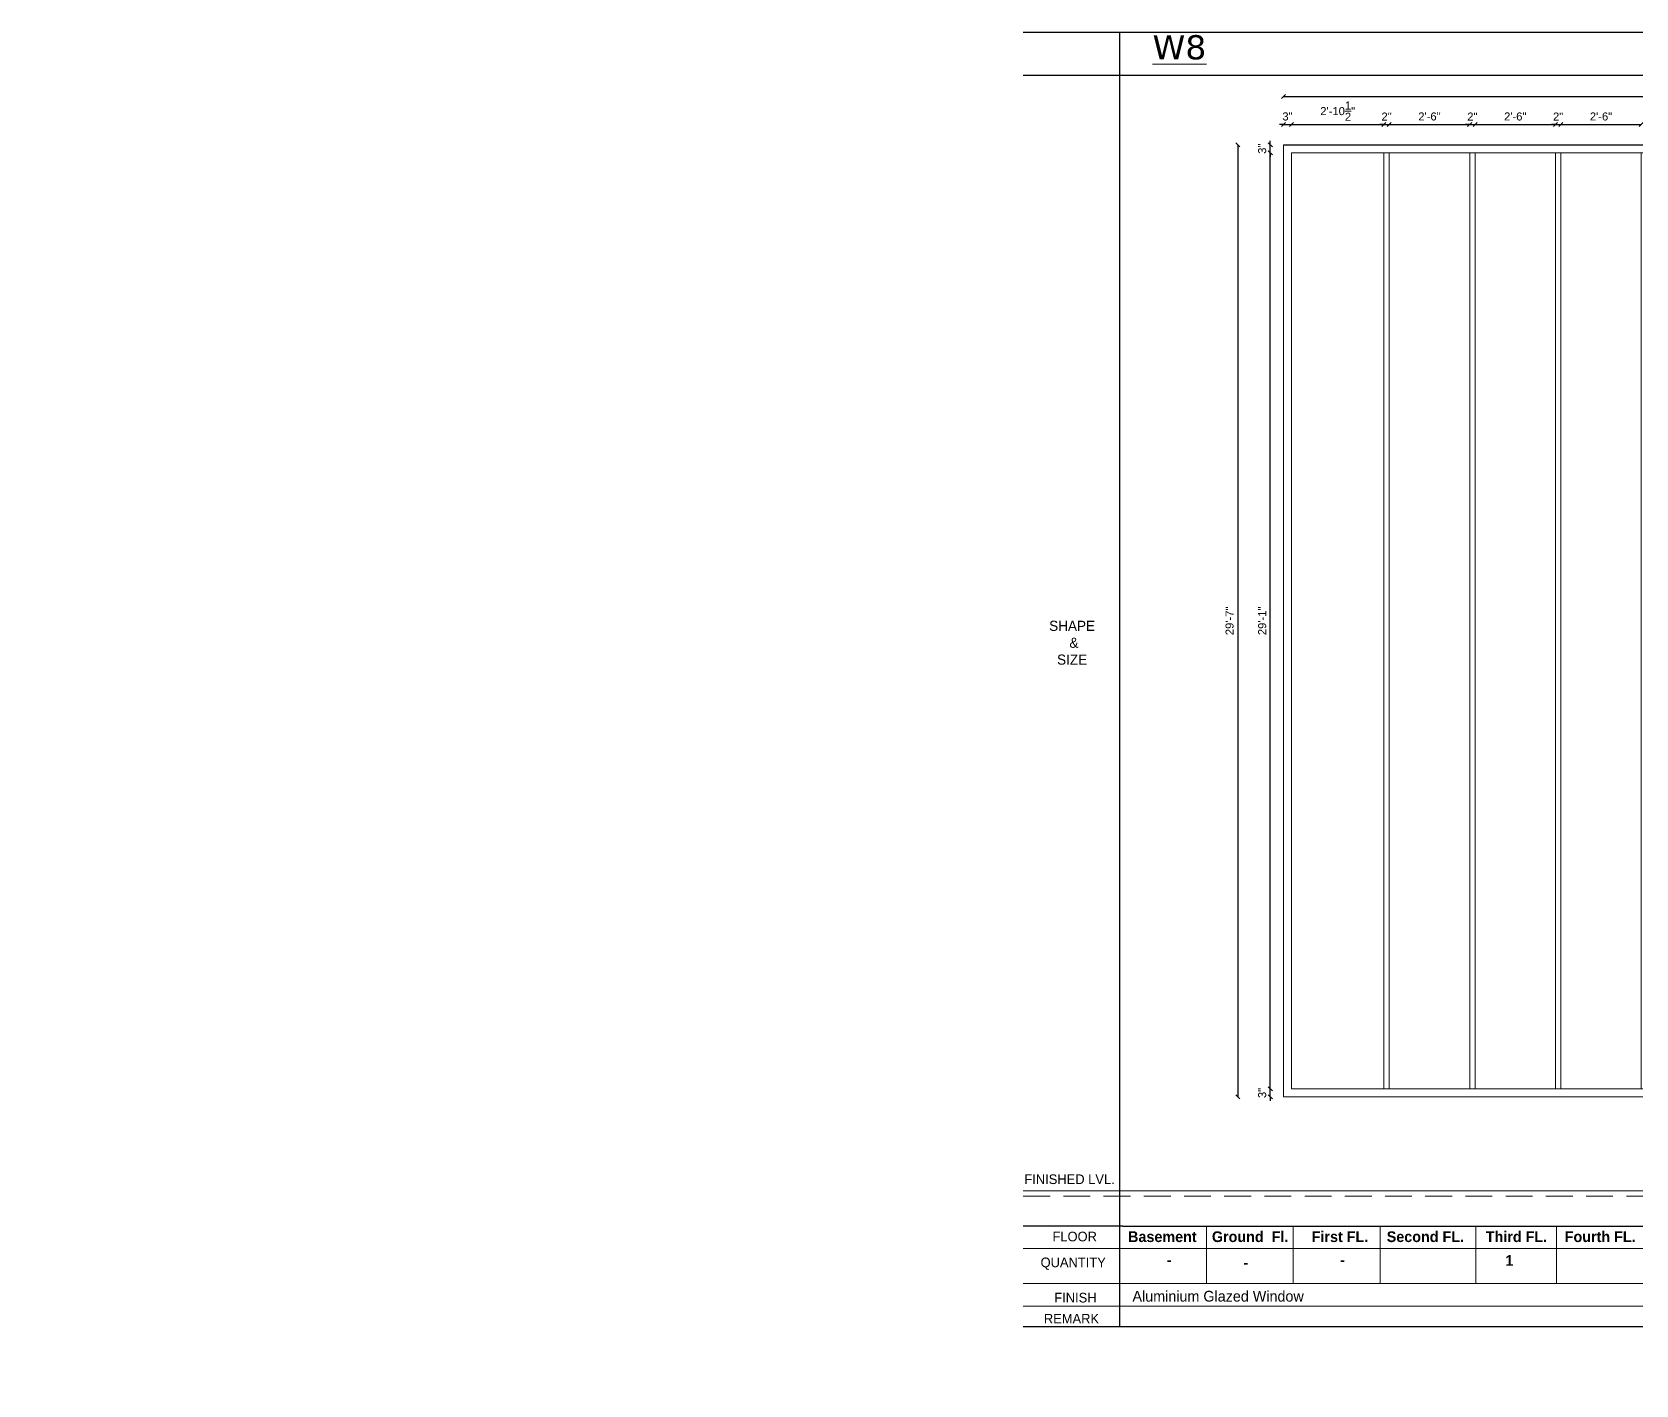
# Model space of a CAD drawing. Header units: inches. Extents: x 10755 to 33653, y -10992 to 10708.
# Drawn here: x 25875 to 26473, y 7140 to 7645 of the extents above; entities that cross this region are included whole.
import ezdxf

# ---------------------------------------------------------------- set-up
doc = ezdxf.new("R2010")
doc.units = ezdxf.units.IN
doc.header["$MEASUREMENT"] = 0
doc.linetypes.add('DASHED', pattern=[0.75, 0.5, -0.25])
for name, color, linetype, lineweight in [('dim', 6, 'Continuous', 13), ('Dimention', 4, 'Continuous', 15), ('ELE 2', 3, 'Continuous', 9), ('elevation1', 230, 'Continuous', 13), ('elevation3', 122, 'Continuous', 25), ('hatch3', 43, 'Continuous', 5), ('PLASTER', 50, 'Continuous', 9), ('Text', 150, 'Continuous', 18), ('wall', 1, 'Continuous', 35)]:
    doc.layers.add(name, color=color, linetype=linetype, lineweight=lineweight)
doc.layers.add('ele 3', color=6, linetype='Continuous')
doc.layers.add('text 100', color=4, linetype='Continuous')
doc.styles.add('ordinary', font='arial.ttf')
doc.styles.add('SCALE 50', font='GOTHIC.TTF', dxfattribs={"height": 100})
doc.styles.get("Standard").update_dxf_attribs({"font": 'arial.ttf'})
doc.dimstyles.new('Copy(2) of 96', dxfattribs={"dimtxt": 3, "dimasz": 1.5, "dimexe": 0.5, "dimexo": 0.5, "dimgap": 1.5, "dimtad": 1, "dimdec": 1, "dimzin": 11, "dimdsep": 46, "dimlunit": 4, "dimtxsty": 'ordinary', "dimblk": 'OBLIQUE', "dimcen": 0.09, "dimse1": 1, "dimse2": 1, "dimclrt": 7, "dimazin": 0, "dimtfac": 1, "dimtdec": 1, "dimtix": 1, "dimtmove": 2, "dimatfit": 3, "dimldrblk": 'leader', "dimfxl": 0.5, "dimfxlon": 1, "dimtolj": 1, "dimtzin": 0, "dimarcsym": 0})
doc.dimstyles.new('S8', dxfattribs={"dimscale": 8, "dimtxt": 1, "dimasz": 0.5, "dimexe": 0.5, "dimexo": 0.5, "dimgap": 0.25, "dimtad": 1, "dimzin": 3, "dimdsep": 46, "dimlunit": 4, "dimtxsty": 'Standard', "dimblk": 'ARCHTICK', "dimcen": 0, "dimclrd": 256, "dimclre": 256, "dimclrt": 6, "dimadec": 0, "dimazin": 0, "dimtfac": 0.5, "dimtix": 1, "dimtmove": 1, "dimatfit": 3, "dimfxl": 0.5, "dimfxlon": 1, "dimfrac": 1, "dimtolj": 1, "dimtzin": 0, "dimarcsym": 1})

# ---------------------------------------------------------------- blocks, each defined once
blk = doc.blocks.new('w9')
at = {"layer": 'elevation1', "linetype": 'Continuous', "ltscale": 30}
for p, q in [((26900.8, 7102.39), (26900.8, 7451.63)), ((26902.8, 7102.39), (26902.8, 7451.63)), ((26932.8, 7102.39), (26932.8, 7451.63)), ((26934.8, 7102.39), (26934.8, 7451.63)), ((26964.8, 7102.39), (26964.8, 7451.63)), ((26966.8, 7102.39), (26966.8, 7451.63)), ((26996.8, 7102.39), (26996.8, 7451.63)), ((26998.8, 7102.39), (26998.8, 7451.63)), ((27028.8, 7102.39), (27028.8, 7451.63)), ((27030.8, 7102.39), (27030.8, 7451.63)), ((27060.8, 7102.39), (27060.8, 7451.63)), ((27062.8, 7102.39), (27062.8, 7451.63)), ((27092.8, 7102.39), (27092.8, 7451.63)), ((27094.8, 7102.39), (27094.8, 7451.63)), ((27124.8, 7102.39), (27124.8, 7451.63)), ((27126.8, 7102.39), (27126.8, 7451.63))]:
    blk.add_line(p, q, dxfattribs=at)
for points in [[(26863.32, 7454.63), (27164.27, 7454.63), (27164.27, 7099.39), (26863.32, 7099.39)], [(26866.32, 7451.63), (27161.27, 7451.63), (27161.27, 7102.39), (26866.32, 7102.39)]]:
    blk.add_lwpolyline(points, close=True, dxfattribs=at)
at = {"layer": 'elevation3', "linetype": 'Continuous', "ltscale": 30}
blk.add_line((26863.32, 7454.63), (27164.27, 7454.63), dxfattribs=at)
blk = doc.blocks.new('_Oblique')
at = {"layer": 'wall', "color": 0, "lineweight": -2}
blk.add_line((-0.5, -0.5), (0.5, 0.5), dxfattribs=at)
blk = doc.blocks.new('*D3307')
at = {"layer": 'Defpoints', "color": 0, "transparency": 16777216}
for p in [(26336.71, 7250.66), (26341.61, 7247.66), (26344.61, 7250.66)]:
    blk.add_point(p, dxfattribs=at)
at = {"layer": 'Dimention', "color": 0, "lineweight": -2, "transparency": 16777216}
for p, q in [((26336.71, 7250.66), (26336.71, 7252.16)), ((26336.71, 7247.66), (26336.71, 7250.66)), ((26336.71, 7247.66), (26336.71, 7246.16))]:
    blk.add_line(p, q, dxfattribs=at)
at = {"layer": 'Dimention', "color": 0, "lineweight": -2, "transparency": 16777216, "xscale": 1.5, "yscale": 1.5, "zscale": 1.5}
for p, rotation in [((26336.71, 7250.66), 270), ((26336.71, 7247.66), 90)]:
    blk.add_blockref('_Oblique', p, dxfattribs=dict(at, rotation=rotation))
at = {"layer": 'Dimention', "color": 7, "transparency": 16777216, "insert": (26333.68, 7249.16), "char_height": 3, "attachment_point": 5, "rotation": 90, "style": 'ordinary'}
blk.add_mtext('\\A1;3"', dxfattribs=at)
blk = doc.blocks.new('leader')
blk.add_solid([(-1.34, 0.32), (0, 0), (-1.34, -0.32)])
blk = doc.blocks.new('*D3308')
at = {"layer": 'Defpoints', "color": 0, "transparency": 16777216}
for p in [(26336.71, 7599.9), (26344.61, 7599.9), (26344.61, 7250.66)]:
    blk.add_point(p, dxfattribs=at)
at = {"layer": 'Dimention', "color": 0, "lineweight": -2, "transparency": 16777216}
blk.add_line((26336.71, 7250.66), (26336.71, 7599.9), dxfattribs=at)
at = {"layer": 'Dimention', "color": 0, "lineweight": -2, "transparency": 16777216, "xscale": 1.5, "yscale": 1.5, "zscale": 1.5}
for p, rotation in [((26336.71, 7599.9), 90), ((26336.71, 7250.66), 270)]:
    blk.add_blockref('_Oblique', p, dxfattribs=dict(at, rotation=rotation))
at = {"layer": 'Dimention', "color": 7, "transparency": 16777216, "insert": (26333.68, 7425.28), "char_height": 3, "attachment_point": 5, "rotation": 90, "style": 'ordinary'}
blk.add_mtext('\\A1;29\'-1"', dxfattribs=at)
blk = doc.blocks.new('*D3309')
at = {"layer": 'Defpoints', "color": 0, "transparency": 16777216}
for p in [(26336.71, 7602.9), (26341.61, 7602.9), (26344.61, 7599.9)]:
    blk.add_point(p, dxfattribs=at)
at = {"layer": 'Dimention', "color": 0, "lineweight": -2, "transparency": 16777216}
for p, q in [((26336.71, 7602.9), (26336.71, 7604.4)), ((26336.71, 7599.9), (26336.71, 7602.9)), ((26336.71, 7599.9), (26336.71, 7598.4))]:
    blk.add_line(p, q, dxfattribs=at)
at = {"layer": 'Dimention', "color": 0, "lineweight": -2, "transparency": 16777216, "xscale": 1.5, "yscale": 1.5, "zscale": 1.5}
for p, rotation in [((26336.71, 7602.9), 270), ((26336.71, 7599.9), 90)]:
    blk.add_blockref('_Oblique', p, dxfattribs=dict(at, rotation=rotation))
at = {"layer": 'Dimention', "color": 7, "transparency": 16777216, "insert": (26333.68, 7601.4), "char_height": 3, "attachment_point": 5, "rotation": 90, "style": 'ordinary'}
blk.add_mtext('\\A1;3"', dxfattribs=at)
blk = doc.blocks.new('*D3310')
at = {"layer": 'Defpoints', "color": 0, "transparency": 16777216}
for p in [(26341.61, 7602.9), (26324.55, 7247.66), (26341.61, 7247.66)]:
    blk.add_point(p, dxfattribs=at)
at = {"layer": 'Dimention', "color": 0, "lineweight": -2, "transparency": 16777216}
blk.add_line((26324.55, 7602.9), (26324.55, 7247.66), dxfattribs=at)
at = {"layer": 'Dimention', "color": 0, "lineweight": -2, "transparency": 16777216, "xscale": 1.5, "yscale": 1.5, "zscale": 1.5}
for p, rotation in [((26324.55, 7602.9), 90), ((26324.55, 7247.66), 270)]:
    blk.add_blockref('_Oblique', p, dxfattribs=dict(at, rotation=rotation))
at = {"layer": 'Dimention', "color": 7, "transparency": 16777216, "insert": (26321.52, 7425.28), "char_height": 3, "attachment_point": 5, "rotation": 90, "style": 'ordinary'}
blk.add_mtext('\\A1;29\'-7"', dxfattribs=at)
blk = doc.blocks.new('*D3311')
at = {"layer": 'Defpoints', "color": 0, "transparency": 16777216}
for p in [(26344.61, 7610.39), (26341.61, 7602.9), (26344.61, 7599.9)]:
    blk.add_point(p, dxfattribs=at)
at = {"layer": 'Dimention', "color": 0, "lineweight": -2, "transparency": 16777216}
for p, q in [((26341.61, 7610.39), (26340.11, 7610.39)), ((26341.61, 7610.39), (26344.61, 7610.39)), ((26344.61, 7610.39), (26346.11, 7610.39))]:
    blk.add_line(p, q, dxfattribs=at)
at = {"layer": 'Dimention', "color": 0, "lineweight": -2, "transparency": 16777216, "xscale": 1.5, "yscale": 1.5, "zscale": 1.5}
blk.add_blockref('_Oblique', (26341.61, 7610.39), dxfattribs=at)
at = {"layer": 'Dimention', "color": 0, "lineweight": -2, "transparency": 16777216, "xscale": 1.5, "yscale": 1.5, "zscale": 1.5, "rotation": 180}
blk.add_blockref('_Oblique', (26344.61, 7610.39), dxfattribs=at)
at = {"layer": 'Dimention', "color": 7, "transparency": 16777216, "insert": (26343.11, 7613.42), "char_height": 3, "attachment_point": 5, "style": 'ordinary'}
blk.add_mtext('\\A1;3"', dxfattribs=at)
blk = doc.blocks.new('*D3312')
at = {"layer": 'Defpoints', "color": 0, "transparency": 16777216}
for p in [(26379.08, 7610.39), (26344.61, 7599.9), (26379.08, 7599.9)]:
    blk.add_point(p, dxfattribs=at)
at = {"layer": 'Dimention', "color": 0, "lineweight": -2, "transparency": 16777216}
blk.add_line((26344.61, 7610.39), (26379.08, 7610.39), dxfattribs=at)
at = {"layer": 'Dimention', "color": 0, "lineweight": -2, "transparency": 16777216, "xscale": 1.5, "yscale": 1.5, "zscale": 1.5, "rotation": 180}
blk.add_blockref('_Oblique', (26344.61, 7610.39), dxfattribs=at)
at = {"layer": 'Dimention', "color": 0, "lineweight": -2, "transparency": 16777216, "xscale": 1.5, "yscale": 1.5, "zscale": 1.5}
blk.add_blockref('_Oblique', (26379.08, 7610.39), dxfattribs=at)
at = {"layer": 'Dimention', "color": 7, "transparency": 16777216, "insert": (26361.85, 7615.43), "char_height": 3, "attachment_point": 5, "style": 'ordinary'}
blk.add_mtext('\\A1;2\'-10{\\H1.000000x;\\S1/2;}"', dxfattribs=at)
blk = doc.blocks.new('*D3313')
at = {"layer": 'Defpoints', "color": 0, "transparency": 16777216}
for p in [(26381.08, 7610.39), (26379.08, 7599.9), (26381.08, 7599.9)]:
    blk.add_point(p, dxfattribs=at)
at = {"layer": 'Dimention', "color": 0, "lineweight": -2, "transparency": 16777216}
for p, q in [((26379.08, 7610.39), (26377.58, 7610.39)), ((26379.08, 7610.39), (26381.08, 7610.39)), ((26381.08, 7610.39), (26382.58, 7610.39))]:
    blk.add_line(p, q, dxfattribs=at)
at = {"layer": 'Dimention', "color": 0, "lineweight": -2, "transparency": 16777216, "xscale": 1.5, "yscale": 1.5, "zscale": 1.5}
blk.add_blockref('_Oblique', (26379.08, 7610.39), dxfattribs=at)
at = {"layer": 'Dimention', "color": 0, "lineweight": -2, "transparency": 16777216, "xscale": 1.5, "yscale": 1.5, "zscale": 1.5, "rotation": 180}
blk.add_blockref('_Oblique', (26381.08, 7610.39), dxfattribs=at)
at = {"layer": 'Dimention', "color": 7, "transparency": 16777216, "insert": (26380.08, 7613.4), "char_height": 3, "attachment_point": 5, "style": 'ordinary'}
blk.add_mtext('\\A1;2"', dxfattribs=at)
blk = doc.blocks.new('*D3314')
at = {"layer": 'Defpoints', "color": 0, "transparency": 16777216}
for p in [(26411.08, 7610.39), (26381.08, 7599.9), (26411.08, 7599.9)]:
    blk.add_point(p, dxfattribs=at)
at = {"layer": 'Dimention', "color": 0, "lineweight": -2, "transparency": 16777216}
blk.add_line((26381.08, 7610.39), (26411.08, 7610.39), dxfattribs=at)
at = {"layer": 'Dimention', "color": 0, "lineweight": -2, "transparency": 16777216, "xscale": 1.5, "yscale": 1.5, "zscale": 1.5, "rotation": 180}
blk.add_blockref('_Oblique', (26381.08, 7610.39), dxfattribs=at)
at = {"layer": 'Dimention', "color": 0, "lineweight": -2, "transparency": 16777216, "xscale": 1.5, "yscale": 1.5, "zscale": 1.5}
blk.add_blockref('_Oblique', (26411.08, 7610.39), dxfattribs=at)
at = {"layer": 'Dimention', "color": 7, "transparency": 16777216, "insert": (26396.08, 7613.42), "char_height": 3, "attachment_point": 5, "style": 'ordinary'}
blk.add_mtext('\\A1;2\'-6"', dxfattribs=at)
blk = doc.blocks.new('*D3315')
at = {"layer": 'Defpoints', "color": 0, "transparency": 16777216}
for p in [(26413.08, 7610.39), (26411.08, 7599.9), (26413.08, 7599.9)]:
    blk.add_point(p, dxfattribs=at)
at = {"layer": 'Dimention', "color": 0, "lineweight": -2, "transparency": 16777216}
for p, q in [((26411.08, 7610.39), (26409.58, 7610.39)), ((26411.08, 7610.39), (26413.08, 7610.39)), ((26413.08, 7610.39), (26414.58, 7610.39))]:
    blk.add_line(p, q, dxfattribs=at)
at = {"layer": 'Dimention', "color": 0, "lineweight": -2, "transparency": 16777216, "xscale": 1.5, "yscale": 1.5, "zscale": 1.5}
blk.add_blockref('_Oblique', (26411.08, 7610.39), dxfattribs=at)
at = {"layer": 'Dimention', "color": 0, "lineweight": -2, "transparency": 16777216, "xscale": 1.5, "yscale": 1.5, "zscale": 1.5, "rotation": 180}
blk.add_blockref('_Oblique', (26413.08, 7610.39), dxfattribs=at)
at = {"layer": 'Dimention', "color": 7, "transparency": 16777216, "insert": (26412.08, 7613.4), "char_height": 3, "attachment_point": 5, "style": 'ordinary'}
blk.add_mtext('\\A1;2"', dxfattribs=at)
blk = doc.blocks.new('*D3316')
at = {"layer": 'Defpoints', "color": 0, "transparency": 16777216}
for p in [(26443.08, 7610.39), (26413.08, 7599.9), (26443.08, 7599.9)]:
    blk.add_point(p, dxfattribs=at)
at = {"layer": 'Dimention', "color": 0, "lineweight": -2, "transparency": 16777216}
blk.add_line((26413.08, 7610.39), (26443.08, 7610.39), dxfattribs=at)
at = {"layer": 'Dimention', "color": 0, "lineweight": -2, "transparency": 16777216, "xscale": 1.5, "yscale": 1.5, "zscale": 1.5, "rotation": 180}
blk.add_blockref('_Oblique', (26413.08, 7610.39), dxfattribs=at)
at = {"layer": 'Dimention', "color": 0, "lineweight": -2, "transparency": 16777216, "xscale": 1.5, "yscale": 1.5, "zscale": 1.5}
blk.add_blockref('_Oblique', (26443.08, 7610.39), dxfattribs=at)
at = {"layer": 'Dimention', "color": 7, "transparency": 16777216, "insert": (26428.08, 7613.42), "char_height": 3, "attachment_point": 5, "style": 'ordinary'}
blk.add_mtext('\\A1;2\'-6"', dxfattribs=at)
blk = doc.blocks.new('*D3317')
at = {"layer": 'Defpoints', "color": 0, "transparency": 16777216}
for p in [(26445.08, 7610.39), (26443.08, 7599.9), (26445.08, 7599.9)]:
    blk.add_point(p, dxfattribs=at)
at = {"layer": 'Dimention', "color": 0, "lineweight": -2, "transparency": 16777216}
for p, q in [((26443.08, 7610.39), (26441.58, 7610.39)), ((26443.08, 7610.39), (26445.08, 7610.39)), ((26445.08, 7610.39), (26446.58, 7610.39))]:
    blk.add_line(p, q, dxfattribs=at)
at = {"layer": 'Dimention', "color": 0, "lineweight": -2, "transparency": 16777216, "xscale": 1.5, "yscale": 1.5, "zscale": 1.5}
blk.add_blockref('_Oblique', (26443.08, 7610.39), dxfattribs=at)
at = {"layer": 'Dimention', "color": 0, "lineweight": -2, "transparency": 16777216, "xscale": 1.5, "yscale": 1.5, "zscale": 1.5, "rotation": 180}
blk.add_blockref('_Oblique', (26445.08, 7610.39), dxfattribs=at)
at = {"layer": 'Dimention', "color": 7, "transparency": 16777216, "insert": (26444.08, 7613.4), "char_height": 3, "attachment_point": 5, "style": 'ordinary'}
blk.add_mtext('\\A1;2"', dxfattribs=at)
blk = doc.blocks.new('*D3318')
at = {"layer": 'Defpoints', "color": 0, "transparency": 16777216}
for p in [(26475.08, 7610.39), (26445.08, 7599.9), (26475.08, 7599.9)]:
    blk.add_point(p, dxfattribs=at)
at = {"layer": 'Dimention', "color": 0, "lineweight": -2, "transparency": 16777216}
blk.add_line((26445.08, 7610.39), (26475.08, 7610.39), dxfattribs=at)
at = {"layer": 'Dimention', "color": 0, "lineweight": -2, "transparency": 16777216, "xscale": 1.5, "yscale": 1.5, "zscale": 1.5, "rotation": 180}
blk.add_blockref('_Oblique', (26445.08, 7610.39), dxfattribs=at)
at = {"layer": 'Dimention', "color": 0, "lineweight": -2, "transparency": 16777216, "xscale": 1.5, "yscale": 1.5, "zscale": 1.5}
blk.add_blockref('_Oblique', (26475.08, 7610.39), dxfattribs=at)
at = {"layer": 'Dimention', "color": 7, "transparency": 16777216, "insert": (26460.08, 7613.42), "char_height": 3, "attachment_point": 5, "style": 'ordinary'}
blk.add_mtext('\\A1;2\'-6"', dxfattribs=at)
blk = doc.blocks.new('*D3330')
at = {"layer": 'Defpoints', "color": 0, "transparency": 16777216}
for p in [(26642.56, 7620.87), (26341.61, 7602.9), (26642.56, 7602.9)]:
    blk.add_point(p, dxfattribs=at)
at = {"layer": 'Dimention', "color": 0, "lineweight": -2, "transparency": 16777216}
blk.add_line((26341.61, 7620.87), (26642.56, 7620.87), dxfattribs=at)
at = {"layer": 'Dimention', "color": 0, "lineweight": -2, "transparency": 16777216, "xscale": 1.5, "yscale": 1.5, "zscale": 1.5, "rotation": 180}
blk.add_blockref('_Oblique', (26341.61, 7620.87), dxfattribs=at)
at = {"layer": 'Dimention', "color": 0, "lineweight": -2, "transparency": 16777216, "xscale": 1.5, "yscale": 1.5, "zscale": 1.5}
blk.add_blockref('_Oblique', (26642.56, 7620.87), dxfattribs=at)
at = {"layer": 'Dimention', "color": 7, "transparency": 16777216, "insert": (26492.08, 7623.9), "char_height": 3, "attachment_point": 5, "style": 'ordinary'}
blk.add_mtext('\\A1;25\'-1"', dxfattribs=at)
blk = doc.blocks.new('_ArchTick')
at = {"color": 0, "const_width": 0.15}
blk.add_lwpolyline([(-0.5, -0.5), (0.5, 0.5)], dxfattribs=at)
blk = doc.blocks.new('*D3627')
at = {"layer": 'Defpoints', "color": 0, "transparency": 16777216}
for p in [(31969.25, 7241.82), (11281.95, 6632.82), (31991.14, 6632.82)]:
    blk.add_point(p, dxfattribs=at)
at = {"layer": 'dim', "lineweight": -2, "transparency": 16777216}
for p, q in [((31987.14, 7241.82), (31995.14, 7241.82)), ((31991.14, 7241.82), (31991.14, 6632.82)), ((31987.14, 6632.82), (31995.14, 6632.82))]:
    blk.add_line(p, q, dxfattribs=at)
at = {"layer": 'dim', "lineweight": -2, "transparency": 16777216, "xscale": 4, "yscale": 4, "zscale": 4}
for p, rotation in [((31991.14, 7241.82), 90), ((31991.14, 6632.82), 270)]:
    blk.add_blockref('_ArchTick', p, dxfattribs=dict(at, rotation=rotation))
at = {"layer": 'dim', "color": 6, "transparency": 16777216, "insert": (31985.05, 6937.32), "char_height": 8, "attachment_point": 5, "rotation": 90}
blk.add_mtext('\\A1;50\'-9"', dxfattribs=at)

msp = doc.modelspace()

# ---------------------------------------------------------------- linework, layer by layer
at = {"layer": 'ELE 2', "ltscale": 12}
for p, q in [((26312.914, 7178.138), (26312.914, 7199.433)), ((26345.272, 7178.138), (26345.272, 7199.433)), ((26377.631, 7178.138), (26377.631, 7199.433)), ((26413.36, 7178.138), (26413.36, 7199.433)), ((26443.419, 7178.138), (26443.419, 7199.433)), ((26658.132, 7191.176), (26244.532, 7191.176)), ((26658.132, 7178.138), (26244.532, 7178.138)), ((26658.132, 7169.598), (26244.532, 7169.598))]:
    msp.add_line(p, q, dxfattribs=at)
at = {"layer": 'ele 3', "ltscale": 12}
for p, q in [((26244.532, 7644.919), (26658.132, 7644.919)), ((26280.555, 7161.94), (26280.555, 7644.919)), ((26244.532, 7628.894), (26658.132, 7628.894)), ((26281.734, 7199.433), (26244.532, 7199.433)), ((26281.734, 7199.433), (26658.132, 7199.433)), ((26658.132, 7161.94), (26244.532, 7161.94))]:
    msp.add_line(p, q, dxfattribs=at)
at = {"layer": 'hatch3', "linetype": 'DASHED', "lineweight": 0, "ltscale": 20}
msp.add_line((26244.532, 7210.661), (26658.132, 7210.661), dxfattribs=at)
at = {"layer": 'PLASTER', "ltscale": 50}
msp.add_line((26244.532, 7212.661), (26658.132, 7212.661), dxfattribs=at)

# ---------------------------------------------------------------- block references
at = {"layer": 'Dimention'}
msp.add_blockref('w9', (-521.712, 148.267), dxfattribs=at)

# ---------------------------------------------------------------- texts
at = {"layer": 'Text', "ltscale": 100, "style": 'SCALE 50'}
for s, p in [('QUANTITY', (26251, 7184.152)), ('FINISH', (26256.109, 7170.998)), ('REMARK', (26252.23, 7163.155))]:
    msp.add_text(s, height=3.6, dxfattribs=at).set_placement(p)
at = {"layer": 'Text', "insert": (26292.778, 7643.75), "char_height": 9, "width": 62.34375, "attachment_point": 1}
msp.add_mtext('{\\fVerdana|b0|i0|c0|p34;\\LW8}', dxfattribs=at)
at = {"layer": 'Text', "ltscale": 100, "style": 'SCALE 50'}
for s, insert, char_height, width, attachment_point in [('{\\H1.05x;SHAPE\\P & \\PSIZE}', (26262.761, 7417.092), 3.6, 26.74181, 5), ('FLOOR ', (26255.437, 7197.399), 3.6, 17.88742, 1), ('{\\fCentury Gothic|b1|i0|c0|p34;Basement}', (26296.441, 7195.509), 4, 40.38197, 5), ('{\\fCentury Gothic|b1|i0|c0|p34;Ground  Fl.}', (26329.167, 7195.509), 4, 40.38197, 5), ('{\\fCentury Gothic|b1|i0|c0|p34;First FL.}', (26362.693, 7195.509), 4, 40.38197, 5), ('{\\fCentury Gothic|b1|i0|c0|p34;Second FL.}', (26394.548, 7195.509), 4, 40.38197, 5), ('{\\fCentury Gothic|b1|i0|c0|p34;Third FL.}', (26428.529, 7195.509), 4, 40.38197, 5), ('{\\fCentury Gothic|b1|i0|c0|p34;Fourth FL.}', (26459.766, 7195.509), 4, 40.38197, 5), ('{\\fCentury Gothic|b1|i0|c0|p34;-}', (26298.958, 7186.891), 4, 40.38197, 5), ('{\\fCentury Gothic|b1|i0|c0|p34;-}', (26363.675, 7186.891), 4, 40.38197, 5), ('{\\fCentury Gothic|b1|i0|c0|p34;1}', (26425.919, 7186.675), 4, 40.38197, 5), ('{\\fCentury Gothic|b1|i0|c0|p34;-}', (26327.62, 7185.925), 4, 40.38197, 5), ('Aluminium Glazed Window', (26285.279, 7173.306), 4, 82.89521, 4)]:
    msp.add_mtext(s, dxfattribs=dict(at, insert=insert, char_height=char_height, width=width, attachment_point=attachment_point))
at = {"layer": 'text 100', "ltscale": 100, "insert": (26244.956, 7218.78), "char_height": 3.6, "width": 55.57455, "attachment_point": 1, "style": 'SCALE 50'}
msp.add_mtext('FINISHED LVL.', dxfattribs=at)

# ---------------------------------------------------------------- dimensions: what is measured, and where the dimension line sits
at = {"layer": 'dim'}
dim = msp.add_linear_dim(base=(31991.136, 6632.82), p1=(31969.254, 7241.819), p2=(11281.953, 6632.82), angle=90, dimstyle='S8', dxfattribs=at)
dim.commit()
dim.dimension.update_dxf_attribs({"geometry": '*D3627', "text_midpoint": (31985.051, 6937.319)})
at = {"layer": 'Dimention'}
for base, p1, p2, picture, middle in [((26642.558, 7620.868), (26341.611, 7602.899), (26642.558, 7602.899), '*D3330', (26492.084, 7623.9)), ((26379.084, 7610.392), (26344.611, 7599.899), (26379.084, 7599.899), '*D3312', (26361.848, 7615.43)), ((26344.611, 7610.392), (26341.611, 7602.899), (26344.611, 7599.899), '*D3311', (26343.111, 7613.425)), ((26381.084, 7610.392), (26379.084, 7599.899), (26381.084, 7599.899), '*D3313', (26380.084, 7613.398)), ((26411.084, 7610.392), (26381.084, 7599.899), (26411.084, 7599.899), '*D3314', (26396.084, 7613.424)), ((26413.084, 7610.392), (26411.084, 7599.899), (26413.084, 7599.899), '*D3315', (26412.084, 7613.398)), ((26443.084, 7610.392), (26413.084, 7599.899), (26443.084, 7599.899), '*D3316', (26428.084, 7613.424)), ((26445.084, 7610.392), (26443.084, 7599.899), (26445.084, 7599.899), '*D3317', (26444.084, 7613.398)), ((26475.084, 7610.392), (26445.084, 7599.899), (26475.084, 7599.899), '*D3318', (26460.084, 7613.424))]:
    dim = msp.add_linear_dim(base=base, p1=p1, p2=p2, dimstyle='Copy(2) of 96', dxfattribs=at)
    dim.commit()
    dim.dimension.update_dxf_attribs({"geometry": picture, "text_midpoint": middle})
for base, p1, p2, picture, middle in [((26324.55, 7247.661), (26341.611, 7602.899), (26341.611, 7247.661), '*D3310', (26321.519, 7425.28)), ((26336.713, 7602.899), (26344.611, 7599.899), (26341.611, 7602.899), '*D3309', (26333.681, 7601.399)), ((26336.713, 7599.899), (26344.611, 7250.661), (26344.611, 7599.899), '*D3308', (26333.682, 7425.28)), ((26336.713, 7250.661), (26341.611, 7247.661), (26344.611, 7250.661), '*D3307', (26333.681, 7249.161))]:
    dim = msp.add_linear_dim(base=base, p1=p1, p2=p2, angle=90, dimstyle='Copy(2) of 96', dxfattribs=at)
    dim.commit()
    dim.dimension.update_dxf_attribs({"geometry": picture, "text_midpoint": middle})

doc.saveas('drawing.dxf')
